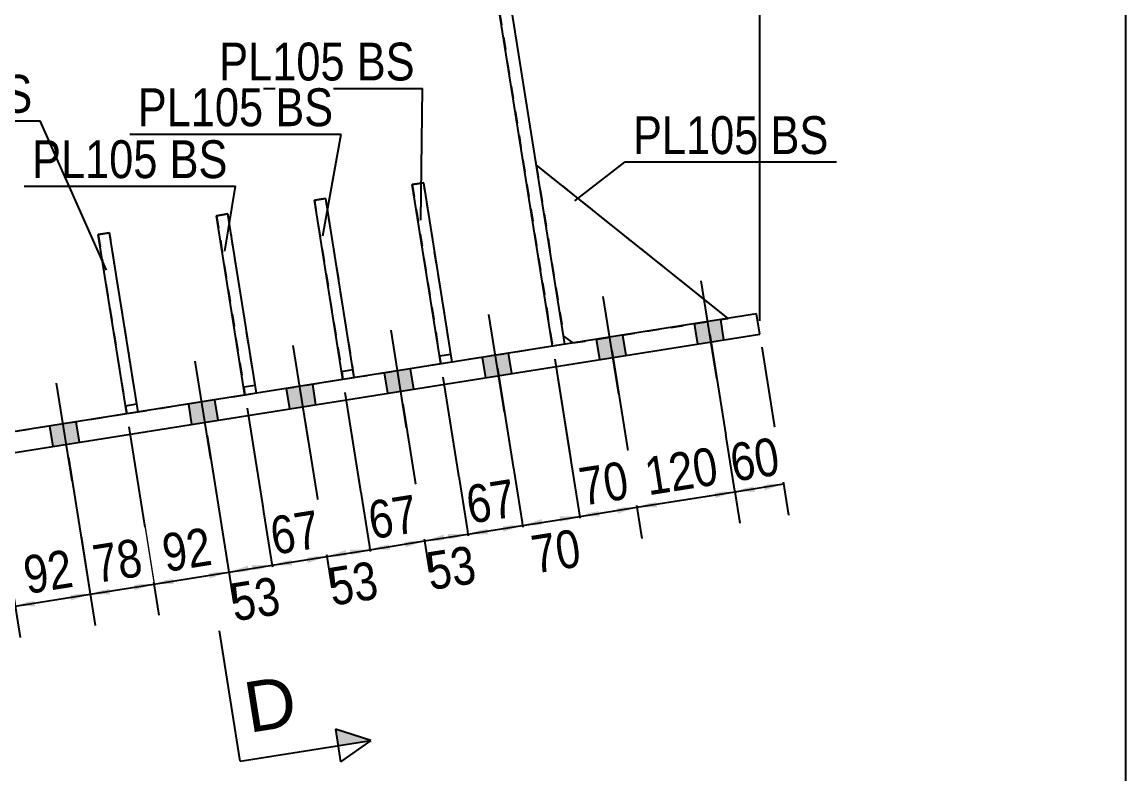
# Model space of a CAD drawing. Header units: millimetres. Extents: x -334 to 69, y -184 to 93.
# Drawn here: x -14.8 to 68.7, y -55.7 to 1.3 of the extents above; entities that cross this region are included whole.
import ezdxf

# ---------------------------------------------------------------- set-up
doc = ezdxf.new("R2010")
doc.units = ezdxf.units.MM
doc.linetypes.add('DXK_LINE_DOT1', pattern=[1.8814, 0.9407, -0.9407])
doc.styles.add('Arial', font='ARIAL.TTF', dxfattribs={"height": 0.2})
doc.styles.add('Arial Narrow', font='ARIALN.TTF', dxfattribs={"height": 0.2})

# ---------------------------------------------------------------- blocks, each defined once
blk = doc.blocks.new('Unknown-623466514-1210')
at = {"color": 5, "linetype": 'Continuous'}
blk.add_line((68.743, -183.6), (68.743, 93.4), dxfattribs=at)
blk = doc.blocks.new('Part-623466514-2637 - 2042')
at = {"color": 7, "linetype": 'DXK_LINE_DOT1'}
for p, q in [((8.212, -12.074), (7.348, -12.211)), ((7.348, -12.211), (9.508, -25.791)), ((10.372, -25.653), (8.212, -12.074))]:
    blk.add_line(p, q, dxfattribs=at)
blk = doc.blocks.new('Part-623466514-2719 - 2042')
at = {"color": 2, "linetype": 'Continuous'}
for p, q in [((38.642, -21.158), (24.137, -9.542)), ((26.199, -22.504), (26.914, -23.023))]:
    blk.add_line(p, q, dxfattribs=at)
blk = doc.blocks.new('Part-623466514-2783 - 2042')
at = {"color": 7, "linetype": 'DXK_LINE_DOT1'}
for p, q in [((15.741, 37.29), (25.371, -23.268)), ((25.371, -23.268), (17.779, -24.476)), ((16.915, -24.613), (10.372, -25.653)), ((9.508, -25.791), (2.965, -26.831)), ((2.101, -26.969), (-5.985, -28.254)), ((-6.849, -28.392), (-16.478, -29.923))]:
    blk.add_line(p, q, dxfattribs=at)
blk = doc.blocks.new('Part-623466514-2642 - 2042')
at = {"color": 2, "linetype": 'Continuous'}
for p, q in [((-0.059, -13.389), (0.806, -13.252)), ((2.965, -26.831), (0.806, -13.252)), ((2.101, -26.969), (-0.059, -13.389))]:
    blk.add_line(p, q, dxfattribs=at)
at = {"color": 7, "linetype": 'DXK_LINE_DOT1'}
for p, q in [((2.003, -26.351), (2.867, -26.214)), ((2.965, -26.831), (2.101, -26.969))]:
    blk.add_line(p, q, dxfattribs=at)
blk = doc.blocks.new('Part-623466514-2188 - 2042')
at = {"color": 2, "linetype": 'Continuous'}
for p, q in [((25.371, -23.268), (15.741, 37.29)), ((26.297, -23.121), (16.667, 37.437))]:
    blk.add_line(p, q, dxfattribs=at)
at = {"color": 7, "linetype": 'DXK_LINE_DOT1'}
blk.add_line((26.297, -23.121), (25.371, -23.268), dxfattribs=at)
blk = doc.blocks.new('Part-623466514-2270 - 2042')
at = {"color": 2, "linetype": 'Continuous'}
for p, q in [((40.802, -20.815), (-64.13, -37.5)), ((41.047, -22.358), (40.802, -20.815)), ((-63.884, -39.043), (41.047, -22.358)), ((-64.13, -37.5), (-63.884, -39.043))]:
    blk.add_line(p, q, dxfattribs=at)
blk = doc.blocks.new('Part-623466514-2292 - 2042')
at = {"color": 7, "linetype": 'DXK_LINE_DOT1'}
for p, q in [((38.642, -21.158), (24.137, -9.542)), ((24.137, -9.542), (26.199, -22.504)), ((26.914, -23.023), (38.642, -21.158)), ((26.199, -22.504), (26.914, -23.023))]:
    blk.add_line(p, q, dxfattribs=at)
blk = doc.blocks.new('Part-623466514-2627 - 2042')
at = {"color": 7, "linetype": 'DXK_LINE_DOT1'}
for p, q in [((15.619, -10.896), (14.755, -11.034)), ((14.755, -11.034), (16.915, -24.613)), ((17.779, -24.476), (15.619, -10.896))]:
    blk.add_line(p, q, dxfattribs=at)
blk = doc.blocks.new('Part-623466514-2657 - 2042')
at = {"color": 7, "linetype": 'DXK_LINE_DOT1'}
for p, q in [((-8.145, -14.675), (-9.009, -14.812)), ((-9.009, -14.812), (-6.849, -28.392)), ((-5.985, -28.254), (-8.145, -14.675))]:
    blk.add_line(p, q, dxfattribs=at)
blk = doc.blocks.new('Part-623466514-2605 - 2042')
at = {"color": 2, "linetype": 'Continuous'}
for p, q in [((14.755, -11.034), (15.619, -10.896)), ((16.915, -24.613), (14.755, -11.034)), ((17.779, -24.476), (15.619, -10.896))]:
    blk.add_line(p, q, dxfattribs=at)
at = {"color": 7, "linetype": 'DXK_LINE_DOT1'}
for p, q in [((16.816, -23.996), (17.681, -23.858)), ((17.779, -24.476), (16.915, -24.613))]:
    blk.add_line(p, q, dxfattribs=at)
blk = doc.blocks.new('Part-623466514-2632 - 2042')
at = {"color": 2, "linetype": 'Continuous'}
for p, q in [((7.348, -12.211), (8.212, -12.074)), ((9.508, -25.791), (7.348, -12.211)), ((10.372, -25.653), (8.212, -12.074))]:
    blk.add_line(p, q, dxfattribs=at)
at = {"color": 7, "linetype": 'DXK_LINE_DOT1'}
for p, q in [((9.409, -25.173), (10.274, -25.036)), ((10.372, -25.653), (9.508, -25.791))]:
    blk.add_line(p, q, dxfattribs=at)
blk = doc.blocks.new('Part-623466514-2647 - 2042')
at = {"color": 7, "linetype": 'DXK_LINE_DOT1'}
for p, q in [((0.806, -13.252), (-0.059, -13.389)), ((2.965, -26.831), (0.806, -13.252)), ((-0.059, -13.389), (2.101, -26.969))]:
    blk.add_line(p, q, dxfattribs=at)
blk = doc.blocks.new('Part-623466514-2652 - 2042')
at = {"color": 2, "linetype": 'Continuous'}
for p, q in [((-9.009, -14.812), (-8.145, -14.675)), ((-6.849, -28.392), (-9.009, -14.812)), ((-5.985, -28.254), (-8.145, -14.675))]:
    blk.add_line(p, q, dxfattribs=at)
at = {"color": 7, "linetype": 'DXK_LINE_DOT1'}
for p, q in [((-6.948, -27.774), (-6.083, -27.637)), ((-5.985, -28.254), (-6.849, -28.392))]:
    blk.add_line(p, q, dxfattribs=at)
blk = doc.blocks.new('Bolt-623466514-2785 - 2042')
at = {"linetype": 'Continuous'}
for points in [[(38.086, -21.246), (36.111, -21.56), (36.356, -23.104), (38.331, -22.79)], [(38.086, -21.246), (36.111, -21.56), (36.356, -23.104), (38.331, -22.79)], [(38.086, -21.246), (36.111, -21.56), (36.356, -23.104), (38.331, -22.79)], [(38.086, -21.246), (36.111, -21.56), (36.356, -23.104), (38.331, -22.79)], [(30.679, -22.424), (28.704, -22.738), (28.949, -24.281), (30.925, -23.967)], [(30.679, -22.424), (28.704, -22.738), (28.949, -24.281), (30.925, -23.967)], [(30.679, -22.424), (28.704, -22.738), (28.949, -24.281), (30.925, -23.967)], [(30.679, -22.424), (28.704, -22.738), (28.949, -24.281), (30.925, -23.967)], [(22.038, -23.798), (20.063, -24.112), (20.308, -25.655), (22.283, -25.341)], [(22.038, -23.798), (20.063, -24.112), (20.308, -25.655), (22.283, -25.341)], [(22.038, -23.798), (20.063, -24.112), (20.308, -25.655), (22.283, -25.341)], [(22.038, -23.798), (20.063, -24.112), (20.308, -25.655), (22.283, -25.341)], [(14.631, -24.976), (12.656, -25.29), (12.901, -26.833), (14.876, -26.519)], [(14.631, -24.976), (12.656, -25.29), (12.901, -26.833), (14.876, -26.519)], [(14.631, -24.976), (12.656, -25.29), (12.901, -26.833), (14.876, -26.519)], [(14.631, -24.976), (12.656, -25.29), (12.901, -26.833), (14.876, -26.519)], [(7.224, -26.154), (5.249, -26.468), (5.494, -28.011), (7.469, -27.697)], [(7.224, -26.154), (5.249, -26.468), (5.494, -28.011), (7.469, -27.697)], [(7.224, -26.154), (5.249, -26.468), (5.494, -28.011), (7.469, -27.697)], [(7.224, -26.154), (5.249, -26.468), (5.494, -28.011), (7.469, -27.697)], [(-0.183, -27.332), (-2.158, -27.646), (-1.913, -29.189), (0.062, -28.875)], [(-0.183, -27.332), (-2.158, -27.646), (-1.913, -29.189), (0.062, -28.875)], [(-0.183, -27.332), (-2.158, -27.646), (-1.913, -29.189), (0.062, -28.875)], [(-0.183, -27.332), (-2.158, -27.646), (-1.913, -29.189), (0.062, -28.875)], [(-10.676, -29), (-12.651, -29.314), (-12.406, -30.857), (-10.431, -30.543)], [(-10.676, -29), (-12.651, -29.314), (-12.406, -30.857), (-10.431, -30.543)], [(-10.676, -29), (-12.651, -29.314), (-12.406, -30.857), (-10.431, -30.543)], [(-10.676, -29), (-12.651, -29.314), (-12.406, -30.857), (-10.431, -30.543)], [(-21.169, -30.669), (-23.145, -30.983), (-22.899, -32.526), (-20.924, -32.212)], [(-21.169, -30.669), (-23.145, -30.983), (-22.899, -32.526), (-20.924, -32.212)], [(-21.169, -30.669), (-23.145, -30.983), (-22.899, -32.526), (-20.924, -32.212)], [(-21.169, -30.669), (-23.145, -30.983), (-22.899, -32.526), (-20.924, -32.212)], [(-28.576, -31.847), (-30.552, -32.161), (-30.306, -33.704), (-28.331, -33.39)], [(-28.576, -31.847), (-30.552, -32.161), (-30.306, -33.704), (-28.331, -33.39)], [(-28.576, -31.847), (-30.552, -32.161), (-30.306, -33.704), (-28.331, -33.39)], [(-28.576, -31.847), (-30.552, -32.161), (-30.306, -33.704), (-28.331, -33.39)], [(-35.983, -33.024), (-37.959, -33.338), (-37.713, -34.882), (-35.738, -34.567)], [(-35.983, -33.024), (-37.959, -33.338), (-37.713, -34.882), (-35.738, -34.567)], [(-35.983, -33.024), (-37.959, -33.338), (-37.713, -34.882), (-35.738, -34.567)], [(-35.983, -33.024), (-37.959, -33.338), (-37.713, -34.882), (-35.738, -34.567)], [(-43.39, -34.202), (-45.365, -34.516), (-45.12, -36.059), (-43.145, -35.745)], [(-43.39, -34.202), (-45.365, -34.516), (-45.12, -36.059), (-43.145, -35.745)], [(-43.39, -34.202), (-45.365, -34.516), (-45.12, -36.059), (-43.145, -35.745)], [(-43.39, -34.202), (-45.365, -34.516), (-45.12, -36.059), (-43.145, -35.745)], [(-52.032, -35.576), (-54.007, -35.89), (-53.762, -37.433), (-51.786, -37.119)], [(-52.032, -35.576), (-54.007, -35.89), (-53.762, -37.433), (-51.786, -37.119)], [(-52.032, -35.576), (-54.007, -35.89), (-53.762, -37.433), (-51.786, -37.119)], [(-52.032, -35.576), (-54.007, -35.89), (-53.762, -37.433), (-51.786, -37.119)], [(-59.439, -36.754), (-61.414, -37.068), (-61.168, -38.611), (-59.193, -38.297)], [(-59.439, -36.754), (-61.414, -37.068), (-61.168, -38.611), (-59.193, -38.297)], [(-59.439, -36.754), (-61.414, -37.068), (-61.168, -38.611), (-59.193, -38.297)], [(-59.439, -36.754), (-61.414, -37.068), (-61.168, -38.611), (-59.193, -38.297)]]:
    blk.add_hatch(color=3, dxfattribs=at).paths.add_polyline_path(points)
at = {"color": 3, "linetype": 'Continuous'}
for p, q in [((37.783, -25.709), (36.608, -18.317)), ((37.783, -25.709), (36.608, -18.317)), ((37.783, -25.709), (36.608, -18.317)), ((37.783, -25.709), (36.608, -18.317)), ((30.376, -26.887), (29.201, -19.495)), ((30.376, -26.887), (29.201, -19.495)), ((30.376, -26.887), (29.201, -19.495)), ((30.376, -26.887), (29.201, -19.495)), ((21.735, -28.261), (20.559, -20.869)), ((21.735, -28.261), (20.559, -20.869)), ((21.735, -28.261), (20.559, -20.869)), ((21.735, -28.261), (20.559, -20.869)), ((36.356, -23.104), (36.111, -21.56)), ((36.356, -23.104), (36.111, -21.56)), ((36.356, -23.104), (36.111, -21.56)), ((36.356, -23.104), (36.111, -21.56)), ((38.331, -22.79), (38.086, -21.246)), ((38.331, -22.79), (38.086, -21.246)), ((38.331, -22.79), (38.086, -21.246)), ((38.331, -22.79), (38.086, -21.246)), ((14.328, -29.438), (13.152, -22.047)), ((14.328, -29.438), (13.152, -22.047)), ((14.328, -29.438), (13.152, -22.047)), ((14.328, -29.438), (13.152, -22.047)), ((30.925, -23.967), (30.679, -22.424)), ((30.925, -23.967), (30.679, -22.424)), ((30.925, -23.967), (30.679, -22.424)), ((30.925, -23.967), (30.679, -22.424)), ((6.921, -30.616), (5.745, -23.225)), ((6.921, -30.616), (5.745, -23.225)), ((6.921, -30.616), (5.745, -23.225)), ((6.921, -30.616), (5.745, -23.225)), ((28.949, -24.281), (28.704, -22.738)), ((28.949, -24.281), (28.704, -22.738)), ((28.949, -24.281), (28.704, -22.738)), ((28.949, -24.281), (28.704, -22.738)), ((20.308, -25.655), (20.063, -24.112)), ((20.308, -25.655), (20.063, -24.112)), ((20.308, -25.655), (20.063, -24.112)), ((20.308, -25.655), (20.063, -24.112)), ((22.283, -25.341), (22.038, -23.798)), ((22.283, -25.341), (22.038, -23.798)), ((22.283, -25.341), (22.038, -23.798)), ((22.283, -25.341), (22.038, -23.798)), ((-0.486, -31.794), (-1.661, -24.403)), ((-0.486, -31.794), (-1.661, -24.403)), ((-0.486, -31.794), (-1.661, -24.403)), ((-0.486, -31.794), (-1.661, -24.403)), ((14.876, -26.519), (14.631, -24.976)), ((14.876, -26.519), (14.631, -24.976)), ((14.876, -26.519), (14.631, -24.976)), ((14.876, -26.519), (14.631, -24.976)), ((12.901, -26.833), (12.656, -25.29)), ((12.901, -26.833), (12.656, -25.29)), ((12.901, -26.833), (12.656, -25.29)), ((12.901, -26.833), (12.656, -25.29)), ((-10.979, -33.463), (-12.155, -26.071)), ((-10.979, -33.463), (-12.155, -26.071)), ((-10.979, -33.463), (-12.155, -26.071)), ((-10.979, -33.463), (-12.155, -26.071)), ((5.494, -28.011), (5.249, -26.468)), ((5.494, -28.011), (5.249, -26.468)), ((5.494, -28.011), (5.249, -26.468)), ((5.494, -28.011), (5.249, -26.468)), ((7.469, -27.697), (7.224, -26.154)), ((7.469, -27.697), (7.224, -26.154)), ((7.469, -27.697), (7.224, -26.154)), ((7.469, -27.697), (7.224, -26.154)), ((0.062, -28.875), (-0.183, -27.332)), ((0.062, -28.875), (-0.183, -27.332)), ((0.062, -28.875), (-0.183, -27.332)), ((0.062, -28.875), (-0.183, -27.332)), ((-21.472, -35.131), (-22.648, -27.74)), ((-21.472, -35.131), (-22.648, -27.74)), ((-21.472, -35.131), (-22.648, -27.74)), ((-21.472, -35.131), (-22.648, -27.74)), ((-1.913, -29.189), (-2.158, -27.646)), ((-1.913, -29.189), (-2.158, -27.646)), ((-1.913, -29.189), (-2.158, -27.646)), ((-1.913, -29.189), (-2.158, -27.646)), ((-28.879, -36.309), (-30.055, -28.917)), ((-28.879, -36.309), (-30.055, -28.917)), ((-28.879, -36.309), (-30.055, -28.917)), ((-28.879, -36.309), (-30.055, -28.917)), ((-10.431, -30.543), (-10.676, -29)), ((-10.431, -30.543), (-10.676, -29)), ((-10.431, -30.543), (-10.676, -29)), ((-10.431, -30.543), (-10.676, -29)), ((-12.406, -30.857), (-12.651, -29.314)), ((-12.406, -30.857), (-12.651, -29.314)), ((-12.406, -30.857), (-12.651, -29.314)), ((-12.406, -30.857), (-12.651, -29.314)), ((-36.286, -37.487), (-37.462, -30.095)), ((-36.286, -37.487), (-37.462, -30.095)), ((-36.286, -37.487), (-37.462, -30.095)), ((-36.286, -37.487), (-37.462, -30.095)), ((-20.924, -32.212), (-21.169, -30.669)), ((-20.924, -32.212), (-21.169, -30.669)), ((-20.924, -32.212), (-21.169, -30.669)), ((-20.924, -32.212), (-21.169, -30.669)), ((-43.693, -38.664), (-44.869, -31.273)), ((-43.693, -38.664), (-44.869, -31.273)), ((-43.693, -38.664), (-44.869, -31.273)), ((-43.693, -38.664), (-44.869, -31.273)), ((-22.899, -32.526), (-23.145, -30.983)), ((-22.899, -32.526), (-23.145, -30.983)), ((-22.899, -32.526), (-23.145, -30.983)), ((-22.899, -32.526), (-23.145, -30.983)), ((-30.306, -33.704), (-30.552, -32.161)), ((-30.306, -33.704), (-30.552, -32.161)), ((-30.306, -33.704), (-30.552, -32.161)), ((-30.306, -33.704), (-30.552, -32.161)), ((-28.331, -33.39), (-28.576, -31.847)), ((-28.331, -33.39), (-28.576, -31.847)), ((-28.331, -33.39), (-28.576, -31.847)), ((-28.331, -33.39), (-28.576, -31.847)), ((-52.335, -40.039), (-53.51, -32.647)), ((-52.335, -40.039), (-53.51, -32.647)), ((-52.335, -40.039), (-53.51, -32.647)), ((-52.335, -40.039), (-53.51, -32.647)), ((-37.713, -34.882), (-37.959, -33.338)), ((-37.713, -34.882), (-37.959, -33.338)), ((-37.713, -34.882), (-37.959, -33.338)), ((-37.713, -34.882), (-37.959, -33.338)), ((-35.738, -34.567), (-35.983, -33.024)), ((-35.738, -34.567), (-35.983, -33.024)), ((-35.738, -34.567), (-35.983, -33.024)), ((-35.738, -34.567), (-35.983, -33.024)), ((-59.742, -41.216), (-60.917, -33.825)), ((-59.742, -41.216), (-60.917, -33.825)), ((-59.742, -41.216), (-60.917, -33.825)), ((-59.742, -41.216), (-60.917, -33.825)), ((-43.145, -35.745), (-43.39, -34.202)), ((-43.145, -35.745), (-43.39, -34.202)), ((-43.145, -35.745), (-43.39, -34.202)), ((-43.145, -35.745), (-43.39, -34.202)), ((-45.12, -36.059), (-45.365, -34.516)), ((-45.12, -36.059), (-45.365, -34.516)), ((-45.12, -36.059), (-45.365, -34.516)), ((-45.12, -36.059), (-45.365, -34.516)), ((-53.762, -37.433), (-54.007, -35.89)), ((-53.762, -37.433), (-54.007, -35.89)), ((-53.762, -37.433), (-54.007, -35.89)), ((-53.762, -37.433), (-54.007, -35.89)), ((-51.786, -37.119), (-52.032, -35.576)), ((-51.786, -37.119), (-52.032, -35.576)), ((-51.786, -37.119), (-52.032, -35.576)), ((-51.786, -37.119), (-52.032, -35.576)), ((-61.168, -38.611), (-61.414, -37.068)), ((-61.168, -38.611), (-61.414, -37.068)), ((-61.168, -38.611), (-61.414, -37.068)), ((-61.168, -38.611), (-61.414, -37.068)), ((-59.193, -38.297), (-59.439, -36.754)), ((-59.193, -38.297), (-59.439, -36.754)), ((-59.193, -38.297), (-59.439, -36.754)), ((-59.193, -38.297), (-59.439, -36.754))]:
    blk.add_line(p, q, dxfattribs=at)
blk = doc.blocks.new('StraightDimension-623466514-3071 - 2042')
at = {"linetype": 'Continuous'}
for points in [[(20.483, -37.505), (18.963, -37.494), (20.405, -37.011)], [(21.583, -36.824), (23.103, -36.835), (21.661, -37.318)]]:
    blk.add_hatch(color=7, dxfattribs=at).paths.add_polyline_path(points)
at = {"color": 7, "linetype": 'Continuous'}
for p, q in [((21.212, -24.942), (23.48, -39.206)), ((17.072, -25.601), (19.34, -39.864)), ((18.963, -37.494), (23.103, -36.835))]:
    blk.add_line(p, q, dxfattribs=at)
at = {"color": 0}
blk.add_wipeout([(23.407, -36.635), (22.748, -32.487), (17.952, -33.25), (18.611, -37.398)], dxfattribs=at)
at = {"color": 3, "style": 'Arial Narrow'}
blk.add_text('67', height=2.8633, rotation=9.03554, dxfattribs=at).set_placement((19.11, -36.711))
blk = doc.blocks.new('StraightDimension-623466514-3029 - 2042')
at = {"linetype": 'Continuous'}
for points in [[(40.667, -34.296), (39.147, -34.284), (40.589, -33.802)], [(41.33, -33.684), (42.85, -33.695), (41.408, -34.178)]]:
    blk.add_hatch(color=7, dxfattribs=at).paths.add_polyline_path(points)
at = {"color": 7, "linetype": 'Continuous'}
for p, q in [((37.256, -22.391), (39.524, -36.655)), ((41.204, -23.345), (43.227, -36.066)), ((39.147, -34.284), (42.85, -33.695))]:
    blk.add_line(p, q, dxfattribs=at)
at = {"color": 0}
blk.add_wipeout([(43.373, -33.46), (42.713, -29.312), (37.917, -30.075), (38.577, -34.223)], dxfattribs=at)
at = {"color": 3, "style": 'Arial Narrow'}
blk.add_text('60', height=2.8633, rotation=9.03554, dxfattribs=at).set_placement((39.075, -33.536))
blk = doc.blocks.new('StraightDimension-623466514-3042 - 2042')
at = {"linetype": 'Continuous'}
for points in [[(33.27, -35.472), (31.75, -35.461), (33.192, -34.978)], [(37.626, -34.273), (39.147, -34.284), (37.705, -34.767)]]:
    blk.add_hatch(color=7, dxfattribs=at).paths.add_polyline_path(points)
at = {"color": 7, "linetype": 'Continuous'}
for p, q in [((37.256, -22.391), (39.524, -36.655)), ((29.858, -23.567), (32.127, -37.831)), ((31.75, -35.461), (39.147, -34.284))]:
    blk.add_line(p, q, dxfattribs=at)
at = {"color": 0}
blk.add_wipeout([(38.725, -34.199), (38.066, -30.051), (31.464, -31.101), (32.124, -35.249)], dxfattribs=at)
at = {"color": 3, "style": 'Arial Narrow'}
blk.add_text('120', height=2.8633, rotation=9.03554, dxfattribs=at).set_placement((32.622, -34.562))
blk = doc.blocks.new('StraightDimension-623466514-3058 - 2042')
at = {"linetype": 'Continuous'}
for points in [[(28.94, -36.16), (27.419, -36.149), (28.861, -35.667)], [(30.229, -35.449), (31.75, -35.461), (30.308, -35.943)]]:
    blk.add_hatch(color=7, dxfattribs=at).paths.add_polyline_path(points)
at = {"color": 7, "linetype": 'Continuous'}
for p, q in [((29.858, -23.567), (32.127, -37.831)), ((25.528, -24.256), (27.796, -38.519)), ((27.419, -36.149), (31.75, -35.461))]:
    blk.add_line(p, q, dxfattribs=at)
at = {"color": 0}
blk.add_wipeout([(31.959, -35.275), (31.299, -31.127), (26.503, -31.89), (27.163, -36.038)], dxfattribs=at)
at = {"color": 3, "style": 'Arial Narrow'}
blk.add_text('70', height=2.8633, rotation=9.03554, dxfattribs=at).set_placement((27.661, -35.351))
blk = doc.blocks.new('StraightDimension-623466514-3064 - 2042')
at = {"linetype": 'Continuous'}
for points in [[(24.624, -36.847), (23.103, -36.835), (24.545, -36.353)], [(25.898, -36.138), (27.419, -36.149), (25.977, -36.632)]]:
    blk.add_hatch(color=7, dxfattribs=at).paths.add_polyline_path(points)
at = {"color": 7, "linetype": 'Continuous'}
for p, q in [((21.212, -24.942), (23.457, -39.057)), ((25.528, -24.256), (27.772, -38.371)), ((23.103, -36.835), (27.419, -36.149))]:
    blk.add_line(p, q, dxfattribs=at)
at = {"color": 0}
blk.add_wipeout([(28.342, -40.407), (27.683, -36.259), (22.887, -37.022), (23.546, -41.17)], dxfattribs=at)
at = {"color": 3, "style": 'Arial Narrow'}
blk.add_text('70', height=2.8633, rotation=9.03554, dxfattribs=at).set_placement((24.045, -40.483))
blk = doc.blocks.new('StraightDimension-623466514-3082 - 2042')
at = {"linetype": 'Continuous'}
for points in [[(17.212, -38.025), (15.691, -38.014), (17.134, -37.532)], [(17.442, -37.482), (18.963, -37.494), (17.521, -37.976)]]:
    blk.add_hatch(color=7, dxfattribs=at).paths.add_polyline_path(points)
at = {"color": 7, "linetype": 'Continuous'}
for p, q in [((17.072, -25.601), (19.316, -39.716)), ((14.046, -27.664), (16.045, -40.236)), ((15.691, -38.014), (18.963, -37.494))]:
    blk.add_line(p, q, dxfattribs=at)
at = {"color": 0}
blk.add_wipeout([(20.408, -41.669), (19.749, -37.521), (14.953, -38.283), (15.612, -42.431)], dxfattribs=at)
at = {"color": 3, "style": 'Arial Narrow'}
blk.add_text('53', height=2.8633, rotation=9.03554, dxfattribs=at).set_placement((16.111, -41.744))
blk = doc.blocks.new('StraightDimension-623466514-3095 - 2042')
at = {"linetype": 'Continuous'}
for points in [[(13.076, -38.683), (11.556, -38.672), (12.998, -38.189)], [(14.171, -38.003), (15.691, -38.014), (14.249, -38.496)]]:
    blk.add_hatch(color=7, dxfattribs=at).paths.add_polyline_path(points)
at = {"color": 7, "linetype": 'Continuous'}
for p, q in [((9.665, -26.778), (11.933, -41.042)), ((14.046, -27.664), (16.068, -40.384)), ((11.556, -38.672), (15.691, -38.014))]:
    blk.add_line(p, q, dxfattribs=at)
at = {"color": 0}
blk.add_wipeout([(15.998, -37.813), (15.338, -33.665), (10.542, -34.428), (11.202, -38.576)], dxfattribs=at)
at = {"color": 3, "style": 'Arial Narrow'}
blk.add_text('67', height=2.8633, rotation=9.03554, dxfattribs=at).set_placement((11.7, -37.889))
blk = doc.blocks.new('StraightDimension-623466514-3108 - 2042')
at = {"linetype": 'Continuous'}
for points in [[(9.805, -39.203), (8.284, -39.192), (9.727, -38.709)], [(10.035, -38.66), (11.556, -38.672), (10.114, -39.154)]]:
    blk.add_hatch(color=7, dxfattribs=at).paths.add_polyline_path(points)
at = {"color": 7, "linetype": 'Continuous'}
for p, q in [((9.665, -26.778), (11.909, -40.894)), ((6.639, -28.842), (8.638, -41.414)), ((8.284, -39.192), (11.556, -38.672))]:
    blk.add_line(p, q, dxfattribs=at)
at = {"color": 0}
blk.add_wipeout([(13.001, -42.846), (12.342, -38.698), (7.546, -39.461), (8.205, -43.609)], dxfattribs=at)
at = {"color": 3, "style": 'Arial Narrow'}
blk.add_text('53', height=2.8633, rotation=9.03554, dxfattribs=at).set_placement((8.704, -42.922))
blk = doc.blocks.new('StraightDimension-623466514-3121 - 2042')
at = {"linetype": 'Continuous'}
for points in [[(6.764, -39.18), (8.284, -39.192), (6.842, -39.674)], [(5.67, -39.861), (4.149, -39.849), (5.591, -39.367)]]:
    blk.add_hatch(color=7, dxfattribs=at).paths.add_polyline_path(points)
at = {"color": 7, "linetype": 'Continuous'}
for p, q in [((2.258, -27.956), (4.526, -42.22)), ((6.639, -28.842), (8.661, -41.562)), ((4.149, -39.849), (8.284, -39.192))]:
    blk.add_line(p, q, dxfattribs=at)
at = {"color": 0}
blk.add_wipeout([(8.591, -38.991), (7.932, -34.843), (3.136, -35.606), (3.795, -39.754)], dxfattribs=at)
at = {"color": 3, "style": 'Arial Narrow'}
blk.add_text('67', height=2.8633, rotation=9.03554, dxfattribs=at).set_placement((4.293, -39.067))
blk = doc.blocks.new('StraightDimension-623466514-3134 - 2042')
at = {"linetype": 'Continuous'}
for points in [[(2.398, -40.381), (0.878, -40.37), (2.32, -39.887)], [(2.628, -39.838), (4.149, -39.849), (2.707, -40.332)]]:
    blk.add_hatch(color=7, dxfattribs=at).paths.add_polyline_path(points)
at = {"color": 7, "linetype": 'Continuous'}
for p, q in [((2.258, -27.956), (4.502, -42.071)), ((-0.768, -30.019), (1.231, -42.592)), ((0.878, -40.37), (4.149, -39.849))]:
    blk.add_line(p, q, dxfattribs=at)
at = {"color": 0}
blk.add_wipeout([(5.594, -44.024), (4.935, -39.876), (0.139, -40.639), (0.798, -44.787)], dxfattribs=at)
at = {"color": 3, "style": 'Arial Narrow'}
blk.add_text('53', height=2.8633, rotation=9.03554, dxfattribs=at).set_placement((1.297, -44.1))
blk = doc.blocks.new('StraightDimension-623466514-3147 - 2042')
at = {"linetype": 'Continuous'}
for points in [[(-3.281, -41.284), (-4.801, -41.273), (-3.359, -40.79)], [(-0.643, -40.358), (0.878, -40.37), (-0.565, -40.852)]]:
    blk.add_hatch(color=7, dxfattribs=at).paths.add_polyline_path(points)
at = {"color": 7, "linetype": 'Continuous'}
for p, q in [((-6.692, -29.379), (-4.424, -43.643)), ((-0.768, -30.019), (1.254, -42.74)), ((-4.801, -41.273), (0.878, -40.37))]:
    blk.add_line(p, q, dxfattribs=at)
at = {"color": 0}
blk.add_wipeout([(0.413, -40.292), (-0.247, -36.144), (-5.043, -36.906), (-4.383, -41.054)], dxfattribs=at)
at = {"color": 3, "style": 'Arial Narrow'}
blk.add_text('92', height=2.8633, rotation=9.03554, dxfattribs=at).set_placement((-3.885, -40.367))
blk = doc.blocks.new('StraightDimension-623466514-3160 - 2042')
at = {"linetype": 'Continuous'}
for points in [[(-8.095, -42.049), (-9.616, -42.038), (-8.174, -41.556)], [(-6.322, -41.261), (-4.801, -41.273), (-6.243, -41.755)]]:
    blk.add_hatch(color=7, dxfattribs=at).paths.add_polyline_path(points)
at = {"color": 7, "linetype": 'Continuous'}
for p, q in [((-6.692, -29.379), (-4.424, -43.643)), ((-11.261, -31.688), (-9.239, -44.408)), ((-9.616, -42.038), (-4.801, -41.273))]:
    blk.add_line(p, q, dxfattribs=at)
at = {"color": 0}
blk.add_wipeout([(-4.834, -41.126), (-5.494, -36.978), (-10.29, -37.741), (-9.63, -41.889)], dxfattribs=at)
at = {"color": 3, "style": 'Arial Narrow'}
blk.add_text('78', height=2.8633, rotation=9.03554, dxfattribs=at).set_placement((-9.132, -41.202))
blk = doc.blocks.new('StraightDimension-623466514-3174 - 2042')
at = {"linetype": 'Continuous'}
for points in [[(-13.774, -42.952), (-15.294, -42.941), (-13.852, -42.459)], [(-11.136, -42.027), (-9.616, -42.038), (-11.058, -42.521)]]:
    blk.add_hatch(color=7, dxfattribs=at).paths.add_polyline_path(points)
at = {"color": 7, "linetype": 'Continuous'}
for p, q in [((-17.185, -31.048), (-14.917, -45.311)), ((-11.261, -31.688), (-9.239, -44.408)), ((-15.294, -42.941), (-9.616, -42.038))]:
    blk.add_line(p, q, dxfattribs=at)
at = {"color": 0}
blk.add_wipeout([(-10.081, -41.96), (-10.74, -37.812), (-15.536, -38.575), (-14.877, -42.723)], dxfattribs=at)
at = {"color": 3, "style": 'Arial Narrow'}
blk.add_text('92', height=2.8633, rotation=9.03554, dxfattribs=at).set_placement((-14.378, -42.036))
blk = doc.blocks.new('StraightDimension-623466514-3375 - 2042')
at = {"color": 7, "linetype": 'Continuous'}
blk.add_line((41.047, -21.358), (41.047, 85.188), dxfattribs=at)
blk = doc.blocks.new('MarkSet-623466514-3697 - 2042')
at = {"color": 7, "linetype": 'Continuous'}
for p in [(-14.608, -11.142), (0.579, -16.079)]:
    blk.add_line(p, (1.379, -11.142), dxfattribs=at)
at = {"color": 0}
for points in [[(-4.504, -10.542), (-4.504, -7.542), (-14.008, -7.542), (-14.008, -10.542)], [(0.779, -10.542), (0.779, -7.542), (-3.604, -7.542), (-3.604, -10.542)]]:
    blk.add_wipeout(points, dxfattribs=at)
for points in [[(-4.504, -10.542), (-4.504, -7.542), (-14.008, -7.542), (-14.008, -10.542)], [(0.779, -10.542), (0.779, -7.542), (-3.604, -7.542), (-3.604, -10.542)]]:
    blk.add_wipeout(points, dxfattribs=at)
at = {"color": 3, "style": 'Arial Narrow'}
for s, p in [('PL105', (-14.008, -10.542)), ('BS', (-3.604, -10.542))]:
    blk.add_text(s, height=2.8633, dxfattribs=at).set_placement(p)
blk = doc.blocks.new('MarkSet-623466514-3703 - 2042')
at = {"color": 7, "linetype": 'Continuous'}
for p in [(-29.376, -6.192), (-8.371, -17.502)]:
    blk.add_line(p, (-13.389, -6.192), dxfattribs=at)
at = {"color": 0}
for points in [[(-19.272, -5.592), (-19.272, -2.592), (-28.776, -2.592), (-28.776, -5.592)], [(-13.989, -5.592), (-13.989, -2.592), (-18.372, -2.592), (-18.372, -5.592)]]:
    blk.add_wipeout(points, dxfattribs=at)
for points in [[(-19.272, -5.592), (-19.272, -2.592), (-28.776, -2.592), (-28.776, -5.592)], [(-13.989, -5.592), (-13.989, -2.592), (-18.372, -2.592), (-18.372, -5.592)]]:
    blk.add_wipeout(points, dxfattribs=at)
at = {"color": 3, "style": 'Arial Narrow'}
for s, p in [('PL105', (-28.776, -5.592)), ('BS', (-18.372, -5.592))]:
    blk.add_text(s, height=2.8633, dxfattribs=at).set_placement(p)
blk = doc.blocks.new('MarkSet-623466514-3661 - 2042')
at = {"color": 7, "linetype": 'Continuous'}
for p, q in [((27.057, -12.256), (30.852, -9.318)), ((30.852, -9.318), (46.839, -9.318))]:
    blk.add_line(p, q, dxfattribs=at)
at = {"color": 0}
for points in [[(40.956, -8.718), (40.956, -5.718), (31.452, -5.718), (31.452, -8.718)], [(46.239, -8.718), (46.239, -5.718), (41.856, -5.718), (41.856, -8.718)]]:
    blk.add_wipeout(points, dxfattribs=at)
for points in [[(40.956, -8.718), (40.956, -5.718), (31.452, -5.718), (31.452, -8.718)], [(46.239, -8.718), (46.239, -5.718), (41.856, -5.718), (41.856, -8.718)]]:
    blk.add_wipeout(points, dxfattribs=at)
at = {"color": 3, "style": 'Arial Narrow'}
for s, p in [('PL105', (31.452, -8.718)), ('BS', (41.856, -8.718))]:
    blk.add_text(s, height=2.8633, dxfattribs=at).set_placement(p)
blk = doc.blocks.new('MarkSet-623466514-3685 - 2042')
at = {"color": 7, "linetype": 'Continuous'}
for p in [(-0.449, -3.749), (15.393, -13.724)]:
    blk.add_line(p, (15.538, -3.749), dxfattribs=at)
at = {"color": 0}
for points in [[(9.655, -3.149), (9.655, -0.149), (0.151, -0.149), (0.151, -3.149)], [(14.938, -3.149), (14.938, -0.149), (10.555, -0.149), (10.555, -3.149)]]:
    blk.add_wipeout(points, dxfattribs=at)
for points in [[(9.655, -3.149), (9.655, -0.149), (0.151, -0.149), (0.151, -3.149)], [(14.938, -3.149), (14.938, -0.149), (10.555, -0.149), (10.555, -3.149)]]:
    blk.add_wipeout(points, dxfattribs=at)
at = {"color": 3, "style": 'Arial Narrow'}
for s, p in [('PL105', (0.151, -3.149)), ('BS', (10.555, -3.149))]:
    blk.add_text(s, height=2.8633, dxfattribs=at).set_placement(p)
blk = doc.blocks.new('MarkSet-623466514-3691 - 2042')
at = {"color": 7, "linetype": 'Continuous'}
for p in [(-6.612, -7.209), (7.986, -14.901)]:
    blk.add_line(p, (9.375, -7.209), dxfattribs=at)
at = {"color": 0}
for points in [[(3.492, -6.609), (3.492, -3.609), (-6.012, -3.609), (-6.012, -6.609)], [(8.775, -6.609), (8.775, -3.609), (4.392, -3.609), (4.392, -6.609)]]:
    blk.add_wipeout(points, dxfattribs=at)
for points in [[(3.492, -6.609), (3.492, -3.609), (-6.012, -3.609), (-6.012, -6.609)], [(8.775, -6.609), (8.775, -3.609), (4.392, -3.609), (4.392, -6.609)]]:
    blk.add_wipeout(points, dxfattribs=at)
at = {"color": 3, "style": 'Arial Narrow'}
for s, p in [('PL105', (-6.012, -6.609)), ('BS', (4.392, -6.609))]:
    blk.add_text(s, height=2.8633, dxfattribs=at).set_placement(p)
blk = doc.blocks.new('SectionMark-623466514-7591 - 2042')
at = {"linetype": 'Continuous'}
blk.add_hatch(color=30, dxfattribs=at).paths.add_polyline_path([(9.14, -53.504), (8.943, -52.269), (11.609, -53.111)])
at = {"color": 30, "linetype": 'Continuous'}
for p, q in [((11.609, -53.111), (8.943, -52.269)), ((8.943, -52.269), (9.336, -54.738)), ((1.733, -54.682), (11.609, -53.111)), ((11.609, -53.111), (9.336, -54.738))]:
    blk.add_line(p, q, dxfattribs=at)
at = {"color": 0, "linetype": 'Continuous'}
blk.add_wipeout([(6.21, -51.944), (5.582, -47.994), (1.778, -48.599), (2.406, -52.549)], dxfattribs=at)
at = {"color": 30, "linetype": 'Continuous'}
blk.add_line((1.733, -54.682), (0.162, -44.806), dxfattribs=at)
at = {"color": 96, "linetype": 'Continuous', "style": 'Arial'}
blk.add_text('D', height=3.82, rotation=9.03554, dxfattribs=at).set_placement((2.406, -52.549))

msp = doc.modelspace()

# ---------------------------------------------------------------- block references
for name in ['Unknown-623466514-1210', 'Part-623466514-2783 - 2042', 'Part-623466514-2188 - 2042', 'Part-623466514-2719 - 2042', 'Part-623466514-2292 - 2042', 'Part-623466514-2627 - 2042', 'Part-623466514-2605 - 2042', 'Part-623466514-2637 - 2042', 'Part-623466514-2632 - 2042', 'Part-623466514-2642 - 2042', 'Part-623466514-2647 - 2042', 'Part-623466514-2657 - 2042', 'Part-623466514-2652 - 2042', 'Bolt-623466514-2785 - 2042', 'Part-623466514-2270 - 2042']:
    msp.add_blockref(name, (0, 0))

# ---------------------------------------------------------------- next in the draw order: block references
for name in ['StraightDimension-623466514-3375 - 2042', 'StraightDimension-623466514-3029 - 2042', 'StraightDimension-623466514-3071 - 2042']:
    msp.add_blockref(name, (0, 0))

# ---------------------------------------------------------------- next in the draw order: block references
for name in ['MarkSet-623466514-3661 - 2042', 'MarkSet-623466514-3697 - 2042', 'StraightDimension-623466514-3042 - 2042', 'StraightDimension-623466514-3082 - 2042']:
    msp.add_blockref(name, (0, 0))

# ---------------------------------------------------------------- next in the draw order: block references
for name in ['MarkSet-623466514-3685 - 2042', 'MarkSet-623466514-3703 - 2042', 'StraightDimension-623466514-3058 - 2042', 'StraightDimension-623466514-3095 - 2042']:
    msp.add_blockref(name, (0, 0))

# ---------------------------------------------------------------- next in the draw order: block references
for name in ['MarkSet-623466514-3691 - 2042', 'StraightDimension-623466514-3064 - 2042', 'StraightDimension-623466514-3108 - 2042']:
    msp.add_blockref(name, (0, 0))

# ---------------------------------------------------------------- next in the draw order: block references
msp.add_blockref('StraightDimension-623466514-3121 - 2042', (0, 0))

# ---------------------------------------------------------------- next in the draw order: block references
msp.add_blockref('StraightDimension-623466514-3134 - 2042', (0, 0))

# ---------------------------------------------------------------- next in the draw order: block references
msp.add_blockref('StraightDimension-623466514-3147 - 2042', (0, 0))

# ---------------------------------------------------------------- next in the draw order: block references
msp.add_blockref('StraightDimension-623466514-3160 - 2042', (0, 0))

# ---------------------------------------------------------------- next in the draw order: block references
msp.add_blockref('StraightDimension-623466514-3174 - 2042', (0, 0))

# ---------------------------------------------------------------- next in the draw order: block references
msp.add_blockref('SectionMark-623466514-7591 - 2042', (0, 0))

doc.saveas('drawing.dxf')
